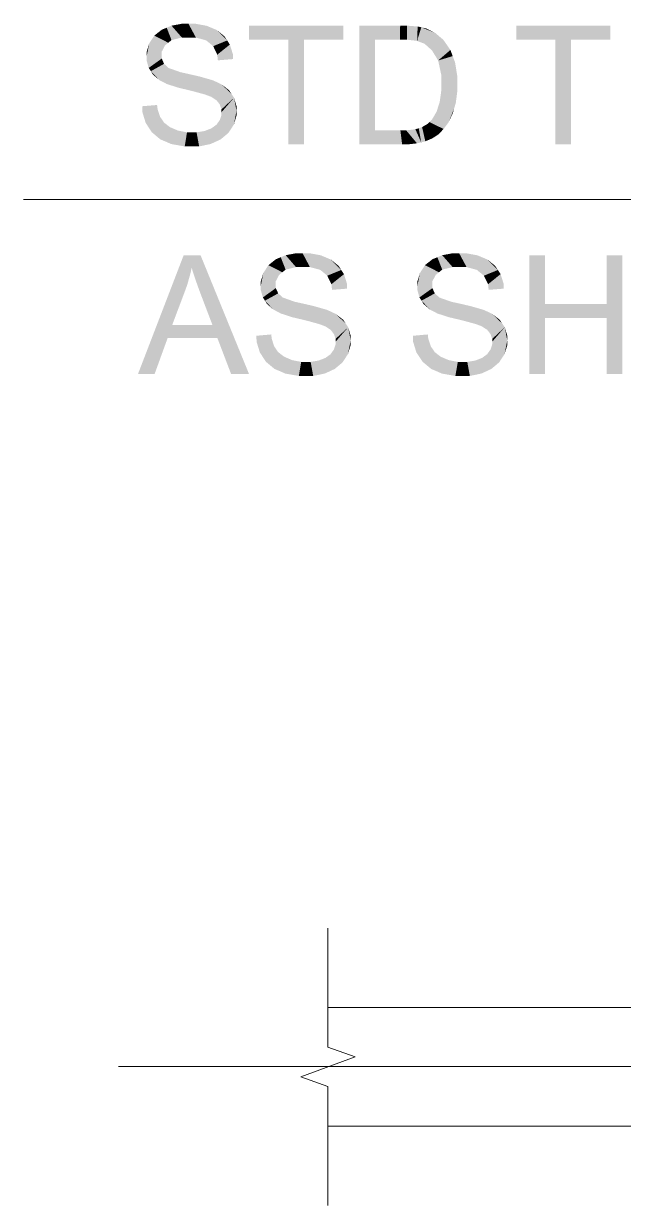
# Model space of a CAD drawing. Header units: millimetres. Extents: x 2 to 579, y 1 to 405.
# Drawn here: x 174.23 to 181.05, y 100.03 to 113.47 of the extents above; entities that cross this region are included whole.
import ezdxf

# ---------------------------------------------------------------- set-up
doc = ezdxf.new("R2010")
doc.units = ezdxf.units.MM
doc.linetypes.add('XKITLINE00', pattern=[0])
doc.layers.add('LinkedObject', color=7, linetype='Continuous', lineweight=0)

# ---------------------------------------------------------------- blocks, each defined once
blk = doc.blocks.new('*A4')
at = {"layer": 'LinkedObject'}
for points in [[(175.909, 113.285), (175.798, 113.403), (175.854, 113.426)], [(175.909, 113.449), (176.027, 113.314), (175.854, 113.426)], [(175.854, 113.426), (176.027, 113.314), (175.909, 113.285)], [(176.033, 113.472), (176.027, 113.314), (175.909, 113.449)], [(176.101, 113.472), (176.027, 113.314), (176.033, 113.472)], [(176.027, 113.314), (176.101, 113.472), (176.108, 113.314)], [(176.101, 113.472), (176.186, 113.314), (176.108, 113.314)], [(176.308, 113.448), (176.101, 113.472), (176.176, 113.472)], [(176.365, 113.424), (176.101, 113.472), (176.308, 113.448)], [(176.303, 113.282), (176.101, 113.472), (176.365, 113.424)], [(176.186, 113.314), (176.101, 113.472), (176.303, 113.282)], [(176.365, 113.424), (176.343, 113.249), (176.303, 113.282)], [(176.423, 113.4), (176.343, 113.249), (176.365, 113.424)], [(176.791, 113.449), (177.236, 113.29), (176.791, 113.29)], [(177.414, 113.29), (177.236, 113.29), (176.791, 113.449)], [(177.414, 113.29), (176.791, 113.449), (177.861, 113.449)], [(177.414, 113.29), (177.861, 113.449), (177.861, 113.29)], [(178.044, 113.449), (178.222, 113.29), (178.044, 112.099)], [(178.506, 113.29), (178.044, 113.449), (178.509, 113.449)], [(178.222, 113.29), (178.044, 113.449), (178.506, 113.29)], [(178.509, 113.449), (178.586, 113.29), (178.506, 113.29)], [(178.588, 113.449), (178.586, 113.29), (178.509, 113.449)], [(178.588, 113.449), (178.701, 113.276), (178.586, 113.29)], [(178.708, 113.44), (178.701, 113.276), (178.588, 113.449)], [(178.749, 113.43), (178.701, 113.276), (178.708, 113.44)], [(178.749, 113.43), (178.737, 113.262), (178.701, 113.276)], [(178.737, 113.262), (178.749, 113.43), (178.787, 113.243)], [(178.906, 113.368), (178.749, 113.43), (178.807, 113.417)], [(178.947, 113.333), (178.749, 113.43), (178.906, 113.368)], [(178.871, 113.167), (178.749, 113.43), (178.947, 113.333)], [(178.787, 113.243), (178.749, 113.43), (178.871, 113.167)], [(179.828, 113.449), (180.272, 113.29), (179.828, 113.29)], [(180.45, 113.29), (180.272, 113.29), (179.828, 113.449)], [(180.45, 113.29), (179.828, 113.449), (180.897, 113.449)], [(180.45, 113.29), (180.897, 113.449), (180.897, 113.29)], [(175.684, 113.291), (175.626, 113.1), (175.655, 113.247)], [(175.835, 113.225), (175.626, 113.1), (175.684, 113.291)], [(175.713, 113.336), (175.872, 113.255), (175.684, 113.291)], [(175.684, 113.291), (175.872, 113.255), (175.835, 113.225)], [(175.798, 113.403), (175.872, 113.255), (175.713, 113.336)], [(175.872, 113.255), (175.798, 113.403), (175.909, 113.285)], [(176.343, 113.249), (176.423, 113.4), (176.383, 113.216)], [(176.383, 113.216), (176.423, 113.4), (176.542, 113.281)], [(176.542, 113.281), (176.429, 113.119), (176.383, 113.216)], [(176.542, 113.281), (176.423, 113.4), (176.511, 113.328)], [(176.572, 113.234), (176.429, 113.119), (176.542, 113.281)], [(177.236, 112.099), (177.414, 113.29), (177.414, 112.099)], [(177.236, 113.29), (177.414, 113.29), (177.236, 112.099)], [(178.044, 112.099), (178.222, 113.29), (178.222, 112.259)], [(178.947, 113.333), (178.906, 113.11), (178.871, 113.167)], [(179, 113.288), (178.906, 113.11), (178.947, 113.333)], [(179.08, 113.173), (178.906, 113.11), (179, 113.288)], [(180.272, 112.099), (180.45, 113.29), (180.45, 112.099)], [(180.272, 113.29), (180.45, 113.29), (180.272, 112.099)], [(175.655, 113.247), (175.626, 113.1), (175.626, 113.151)], [(175.798, 113.154), (175.626, 113.1), (175.835, 113.225)], [(175.626, 113.1), (175.798, 113.154), (175.798, 113.112)], [(176.606, 113.128), (176.429, 113.119), (176.572, 113.234)], [(178.906, 113.11), (179.08, 113.173), (178.941, 113.053)], [(178.941, 113.053), (179.08, 113.173), (179.106, 113.103)], [(175.798, 113.075), (175.626, 113.1), (175.798, 113.112)], [(175.626, 113.1), (175.798, 113.075), (175.626, 113.053)], [(175.626, 113.053), (175.798, 113.075), (175.65, 112.969)], [(175.65, 112.969), (175.798, 113.075), (175.674, 112.932)], [(175.674, 112.932), (175.798, 113.075), (175.824, 113.015)], [(175.824, 113.015), (175.769, 112.831), (175.674, 112.932)], [(175.85, 112.992), (175.769, 112.831), (175.824, 113.015)], [(176.608, 113.069), (176.429, 113.119), (176.606, 113.128)], [(176.429, 113.119), (176.608, 113.069), (176.436, 113.055)], [(179.106, 113.103), (178.976, 112.89), (178.941, 113.053)], [(179.133, 113.032), (178.976, 112.89), (179.106, 113.103)], [(179.159, 112.872), (178.976, 112.89), (179.133, 113.032)], [(175.674, 112.932), (175.769, 112.831), (175.697, 112.894)], [(175.769, 112.831), (175.85, 112.992), (175.817, 112.806)], [(175.817, 112.806), (175.85, 112.992), (175.876, 112.968)], [(175.817, 112.806), (175.876, 112.968), (175.855, 112.786)], [(175.855, 112.786), (175.876, 112.968), (175.985, 112.744)], [(175.985, 112.744), (175.876, 112.968), (176.011, 112.92)], [(175.985, 112.744), (176.011, 112.92), (176.078, 112.722)], [(176.078, 112.722), (176.011, 112.92), (176.119, 112.896)], [(176.078, 112.722), (176.119, 112.896), (176.17, 112.699)], [(176.17, 112.699), (176.119, 112.896), (176.228, 112.871)], [(179.159, 112.782), (178.976, 112.89), (179.159, 112.872)], [(178.976, 112.89), (179.159, 112.782), (178.976, 112.784)], [(176.17, 112.699), (176.228, 112.871), (176.291, 112.666)], [(176.291, 112.666), (176.228, 112.871), (176.318, 112.656)], [(176.318, 112.656), (176.228, 112.871), (176.36, 112.64)], [(176.378, 112.828), (176.36, 112.64), (176.228, 112.871)], [(176.418, 112.81), (176.36, 112.64), (176.378, 112.828)], [(176.36, 112.64), (176.418, 112.81), (176.421, 112.6)], [(176.421, 112.6), (176.418, 112.81), (176.477, 112.782)], [(176.421, 112.6), (176.477, 112.782), (176.44, 112.576)], [(176.44, 112.576), (176.477, 112.782), (176.458, 112.552)], [(176.477, 112.782), (176.592, 112.672), (176.458, 112.552)], [(176.592, 112.672), (176.477, 112.782), (176.564, 112.714)], [(179.159, 112.782), (178.976, 112.708), (178.976, 112.784)], [(179.159, 112.705), (178.976, 112.708), (179.159, 112.782)], [(176.458, 112.552), (176.592, 112.672), (176.477, 112.497)], [(176.477, 112.497), (176.592, 112.672), (176.62, 112.63)], [(176.477, 112.497), (176.62, 112.63), (176.477, 112.465)], [(176.477, 112.465), (176.62, 112.63), (176.477, 112.434)], [(176.62, 112.63), (176.648, 112.48), (176.477, 112.434)], [(176.648, 112.48), (176.62, 112.63), (176.648, 112.534)], [(178.976, 112.708), (179.159, 112.705), (178.958, 112.578)], [(178.958, 112.578), (179.159, 112.705), (179.123, 112.509)], [(179.123, 112.509), (179.159, 112.705), (179.141, 112.568)], [(175.751, 112.497), (175.576, 112.533), (175.745, 112.547)], [(175.576, 112.533), (175.65, 112.29), (175.578, 112.465)], [(175.751, 112.497), (175.65, 112.29), (175.576, 112.533)], [(175.779, 112.413), (175.65, 112.29), (175.751, 112.497)], [(176.458, 112.376), (176.648, 112.48), (176.618, 112.325)], [(176.477, 112.434), (176.648, 112.48), (176.458, 112.376)], [(176.618, 112.325), (176.648, 112.48), (176.648, 112.426)], [(178.873, 112.385), (179.123, 112.509), (179.031, 112.312)], [(178.923, 112.471), (179.123, 112.509), (178.873, 112.385)], [(178.94, 112.524), (179.123, 112.509), (178.923, 112.471)], [(179.123, 112.509), (178.94, 112.524), (178.958, 112.578)], [(179.031, 112.312), (179.123, 112.509), (179.06, 112.351)], [(179.06, 112.351), (179.123, 112.509), (179.106, 112.45)], [(175.578, 112.465), (175.65, 112.29), (175.615, 112.344)], [(175.65, 112.29), (175.779, 112.413), (175.685, 112.237)], [(175.685, 112.237), (175.779, 112.413), (175.782, 112.156)], [(175.801, 112.381), (175.782, 112.156), (175.779, 112.413)], [(175.823, 112.348), (175.782, 112.156), (175.801, 112.381)], [(175.823, 112.348), (175.844, 112.13), (175.782, 112.156)], [(175.89, 112.296), (175.844, 112.13), (175.823, 112.348)], [(176.439, 112.35), (176.618, 112.325), (176.42, 112.323)], [(176.458, 112.376), (176.618, 112.325), (176.439, 112.35)], [(178.841, 112.353), (178.942, 112.212), (178.819, 112.331)], [(179.031, 112.312), (178.841, 112.353), (178.873, 112.385)], [(179.003, 112.274), (178.841, 112.353), (179.031, 112.312)], [(178.942, 112.212), (178.841, 112.353), (179.003, 112.274)], [(175.844, 112.13), (175.89, 112.296), (175.906, 112.103)], [(175.936, 112.276), (175.906, 112.103), (175.89, 112.296)], [(175.982, 112.256), (175.906, 112.103), (175.936, 112.276)], [(175.982, 112.256), (176.059, 112.076), (175.906, 112.103)], [(176.085, 112.236), (176.059, 112.076), (175.982, 112.256)], [(176.085, 112.236), (176.151, 112.076), (176.059, 112.076)], [(176.143, 112.236), (176.151, 112.076), (176.085, 112.236)], [(176.143, 112.236), (176.223, 112.076), (176.151, 112.076)], [(176.194, 112.236), (176.223, 112.076), (176.143, 112.236)], [(176.284, 112.251), (176.41, 112.129), (176.194, 112.236)], [(176.194, 112.236), (176.41, 112.129), (176.223, 112.076)], [(176.323, 112.266), (176.556, 112.23), (176.284, 112.251)], [(176.468, 112.156), (176.284, 112.251), (176.556, 112.23)], [(176.41, 112.129), (176.284, 112.251), (176.468, 112.156)], [(176.362, 112.281), (176.556, 112.23), (176.323, 112.266)], [(176.42, 112.323), (176.587, 112.277), (176.362, 112.281)], [(176.362, 112.281), (176.587, 112.277), (176.556, 112.23)], [(176.587, 112.277), (176.42, 112.323), (176.618, 112.325)], [(178.222, 112.259), (178.531, 112.099), (178.044, 112.099)], [(178.511, 112.259), (178.531, 112.099), (178.222, 112.259)], [(178.511, 112.259), (178.592, 112.099), (178.531, 112.099)], [(178.577, 112.259), (178.592, 112.099), (178.511, 112.259)], [(178.748, 112.122), (178.577, 112.259), (178.682, 112.271)], [(178.7, 112.111), (178.577, 112.259), (178.748, 112.122)], [(178.592, 112.099), (178.577, 112.259), (178.7, 112.111)], [(178.72, 112.283), (178.748, 112.122), (178.682, 112.271)], [(178.758, 112.296), (178.748, 112.122), (178.72, 112.283)], [(178.748, 112.122), (178.758, 112.296), (178.795, 112.134)], [(178.909, 112.19), (178.758, 112.296), (178.819, 112.331)], [(178.875, 112.168), (178.758, 112.296), (178.909, 112.19)], [(178.795, 112.134), (178.758, 112.296), (178.875, 112.168)], [(178.819, 112.331), (178.942, 112.212), (178.909, 112.19)], [(176.223, 112.076), (176.41, 112.129), (176.352, 112.103)], [(177.33, 110.862), (177.324, 110.704), (177.207, 110.839)], [(177.399, 110.862), (177.324, 110.704), (177.33, 110.862)], [(177.324, 110.704), (177.399, 110.862), (177.405, 110.704)], [(177.399, 110.862), (177.483, 110.704), (177.405, 110.704)], [(177.606, 110.838), (177.399, 110.862), (177.474, 110.862)], [(177.663, 110.814), (177.399, 110.862), (177.606, 110.838)], [(177.601, 110.672), (177.399, 110.862), (177.663, 110.814)], [(177.483, 110.704), (177.399, 110.862), (177.601, 110.672)], [(179.111, 110.862), (179.105, 110.704), (178.987, 110.839)], [(179.179, 110.862), (179.105, 110.704), (179.111, 110.862)], [(179.105, 110.704), (179.179, 110.862), (179.186, 110.704)], [(179.179, 110.862), (179.264, 110.704), (179.186, 110.704)], [(179.386, 110.838), (179.179, 110.862), (179.254, 110.862)], [(179.444, 110.814), (179.179, 110.862), (179.386, 110.838)], [(179.381, 110.672), (179.179, 110.862), (179.444, 110.814)], [(179.264, 110.704), (179.179, 110.862), (179.381, 110.672)], [(176.047, 110.839), (176.065, 110.439), (175.528, 109.489)], [(176.065, 110.439), (176.047, 110.839), (176.088, 110.503)], [(176.088, 110.503), (176.047, 110.839), (176.124, 110.632)], [(176.124, 110.632), (176.047, 110.839), (176.138, 110.698)], [(176.239, 110.839), (176.138, 110.698), (176.047, 110.839)], [(176.138, 110.698), (176.239, 110.839), (176.154, 110.642)], [(176.154, 110.642), (176.239, 110.839), (176.202, 110.502)], [(176.202, 110.502), (176.239, 110.839), (176.233, 110.417)], [(176.233, 110.417), (176.239, 110.839), (176.375, 110.044)], [(176.375, 110.044), (176.239, 110.839), (176.43, 109.898)], [(176.43, 109.898), (176.239, 110.839), (176.79, 109.489)], [(177.011, 110.726), (177.169, 110.645), (176.982, 110.681)], [(177.095, 110.793), (177.169, 110.645), (177.011, 110.726)], [(177.206, 110.675), (177.095, 110.793), (177.151, 110.816)], [(177.169, 110.645), (177.095, 110.793), (177.206, 110.675)], [(177.207, 110.839), (177.324, 110.704), (177.151, 110.816)], [(177.151, 110.816), (177.324, 110.704), (177.206, 110.675)], [(177.663, 110.814), (177.641, 110.639), (177.601, 110.672)], [(177.72, 110.79), (177.641, 110.639), (177.663, 110.814)], [(177.641, 110.639), (177.72, 110.79), (177.68, 110.606)], [(177.68, 110.606), (177.72, 110.79), (177.839, 110.671)], [(177.839, 110.671), (177.72, 110.79), (177.808, 110.718)], [(178.791, 110.726), (178.95, 110.645), (178.763, 110.681)], [(178.876, 110.793), (178.95, 110.645), (178.791, 110.726)], [(178.987, 110.675), (178.876, 110.793), (178.932, 110.816)], [(178.95, 110.645), (178.876, 110.793), (178.987, 110.675)], [(178.987, 110.839), (179.105, 110.704), (178.932, 110.816)], [(178.932, 110.816), (179.105, 110.704), (178.987, 110.675)], [(179.444, 110.814), (179.421, 110.639), (179.381, 110.672)], [(179.501, 110.79), (179.421, 110.639), (179.444, 110.814)], [(179.421, 110.639), (179.501, 110.79), (179.461, 110.606)], [(179.461, 110.606), (179.501, 110.79), (179.62, 110.671)], [(179.62, 110.671), (179.501, 110.79), (179.589, 110.718)], [(180.154, 110.284), (179.976, 109.489), (179.976, 110.839)], [(180.154, 110.284), (179.976, 110.839), (180.154, 110.839)], [(181.035, 110.839), (180.856, 110.284), (180.856, 110.839)], [(180.856, 110.125), (180.856, 110.284), (181.035, 110.839)], [(180.856, 110.125), (181.035, 110.839), (181.035, 109.489)], [(176.982, 110.681), (176.924, 110.49), (176.953, 110.637)], [(177.132, 110.615), (176.924, 110.49), (176.982, 110.681)], [(176.953, 110.637), (176.924, 110.49), (176.924, 110.541)], [(177.095, 110.544), (176.924, 110.49), (177.132, 110.615)], [(176.982, 110.681), (177.169, 110.645), (177.132, 110.615)], [(177.839, 110.671), (177.727, 110.509), (177.68, 110.606)], [(177.87, 110.624), (177.727, 110.509), (177.839, 110.671)], [(177.903, 110.518), (177.727, 110.509), (177.87, 110.624)], [(178.763, 110.681), (178.705, 110.49), (178.734, 110.637)], [(178.913, 110.615), (178.705, 110.49), (178.763, 110.681)], [(178.734, 110.637), (178.705, 110.49), (178.705, 110.541)], [(178.876, 110.544), (178.705, 110.49), (178.913, 110.615)], [(178.763, 110.681), (178.95, 110.645), (178.913, 110.615)], [(179.62, 110.671), (179.508, 110.509), (179.461, 110.606)], [(179.651, 110.624), (179.508, 110.509), (179.62, 110.671)], [(179.684, 110.518), (179.508, 110.509), (179.651, 110.624)], [(176.924, 110.49), (177.095, 110.544), (177.095, 110.502)], [(177.095, 110.465), (176.924, 110.49), (177.095, 110.502)], [(176.924, 110.49), (177.095, 110.465), (176.924, 110.443)], [(176.924, 110.443), (177.095, 110.465), (176.948, 110.359)], [(176.948, 110.359), (177.095, 110.465), (176.971, 110.322)], [(176.971, 110.322), (177.095, 110.465), (177.122, 110.405)], [(177.905, 110.459), (177.727, 110.509), (177.903, 110.518)], [(177.727, 110.509), (177.905, 110.459), (177.734, 110.445)], [(178.705, 110.49), (178.876, 110.544), (178.876, 110.502)], [(178.876, 110.465), (178.705, 110.49), (178.876, 110.502)], [(178.705, 110.49), (178.876, 110.465), (178.705, 110.443)], [(178.705, 110.443), (178.876, 110.465), (178.728, 110.359)], [(178.728, 110.359), (178.876, 110.465), (178.752, 110.322)], [(178.752, 110.322), (178.876, 110.465), (178.902, 110.405)], [(179.686, 110.459), (179.508, 110.509), (179.684, 110.518)], [(179.508, 110.509), (179.686, 110.459), (179.515, 110.445)], [(175.528, 109.489), (176.065, 110.439), (175.916, 110.044)], [(177.122, 110.405), (177.067, 110.221), (176.971, 110.322)], [(176.971, 110.322), (177.067, 110.221), (176.995, 110.284)], [(177.148, 110.382), (177.067, 110.221), (177.122, 110.405)], [(177.067, 110.221), (177.148, 110.382), (177.115, 110.196)], [(177.115, 110.196), (177.148, 110.382), (177.174, 110.358)], [(177.115, 110.196), (177.174, 110.358), (177.152, 110.176)], [(177.152, 110.176), (177.174, 110.358), (177.282, 110.134)], [(177.282, 110.134), (177.174, 110.358), (177.308, 110.31)], [(178.902, 110.405), (178.847, 110.221), (178.752, 110.322)], [(178.752, 110.322), (178.847, 110.221), (178.775, 110.284)], [(178.928, 110.382), (178.847, 110.221), (178.902, 110.405)], [(178.847, 110.221), (178.928, 110.382), (178.896, 110.196)], [(178.896, 110.196), (178.928, 110.382), (178.954, 110.358)], [(178.896, 110.196), (178.954, 110.358), (178.933, 110.176)], [(178.933, 110.176), (178.954, 110.358), (179.063, 110.134)], [(179.063, 110.134), (178.954, 110.358), (179.089, 110.31)], [(177.282, 110.134), (177.308, 110.31), (177.375, 110.112)], [(177.375, 110.112), (177.308, 110.31), (177.417, 110.286)], [(177.375, 110.112), (177.417, 110.286), (177.468, 110.089)], [(177.468, 110.089), (177.417, 110.286), (177.526, 110.261)], [(177.468, 110.089), (177.526, 110.261), (177.588, 110.056)], [(177.588, 110.056), (177.526, 110.261), (177.615, 110.046)], [(177.615, 110.046), (177.526, 110.261), (177.658, 110.03)], [(177.675, 110.218), (177.658, 110.03), (177.526, 110.261)], [(177.716, 110.2), (177.658, 110.03), (177.675, 110.218)], [(177.658, 110.03), (177.716, 110.2), (177.719, 109.99)], [(177.719, 109.99), (177.716, 110.2), (177.775, 110.172)], [(179.063, 110.134), (179.089, 110.31), (179.156, 110.112)], [(179.156, 110.112), (179.089, 110.31), (179.198, 110.286)], [(179.156, 110.112), (179.198, 110.286), (179.249, 110.089)], [(179.249, 110.089), (179.198, 110.286), (179.306, 110.261)], [(179.249, 110.089), (179.306, 110.261), (179.369, 110.056)], [(179.369, 110.056), (179.306, 110.261), (179.396, 110.046)], [(179.396, 110.046), (179.306, 110.261), (179.438, 110.03)], [(179.456, 110.218), (179.438, 110.03), (179.306, 110.261)], [(179.496, 110.2), (179.438, 110.03), (179.456, 110.218)], [(179.438, 110.03), (179.496, 110.2), (179.499, 109.99)], [(179.499, 109.99), (179.496, 110.2), (179.555, 110.172)], [(180.154, 110.125), (179.976, 109.489), (180.154, 110.284)], [(180.154, 110.284), (180.856, 110.125), (180.154, 110.125)], [(180.856, 110.284), (180.856, 110.125), (180.154, 110.284)], [(177.719, 109.99), (177.775, 110.172), (177.737, 109.966)], [(177.737, 109.966), (177.775, 110.172), (177.756, 109.942)], [(177.775, 110.172), (177.89, 110.062), (177.756, 109.942)], [(177.756, 109.942), (177.89, 110.062), (177.774, 109.887)], [(177.774, 109.887), (177.89, 110.062), (177.918, 110.02)], [(177.89, 110.062), (177.775, 110.172), (177.862, 110.104)], [(179.499, 109.99), (179.555, 110.172), (179.518, 109.966)], [(179.518, 109.966), (179.555, 110.172), (179.536, 109.942)], [(179.555, 110.172), (179.67, 110.062), (179.536, 109.942)], [(179.536, 109.942), (179.67, 110.062), (179.555, 109.887)], [(179.67, 110.062), (179.555, 110.172), (179.642, 110.104)], [(179.555, 109.887), (179.67, 110.062), (179.698, 110.02)], [(179.976, 109.489), (180.154, 110.125), (180.154, 109.489)], [(180.856, 110.125), (181.035, 109.489), (180.856, 109.489)], [(175.865, 109.898), (175.528, 109.489), (175.916, 110.044)], [(175.916, 110.044), (176.43, 109.898), (175.865, 109.898)], [(176.375, 110.044), (176.43, 109.898), (175.916, 110.044)], [(177.049, 109.887), (176.874, 109.923), (177.043, 109.938)], [(176.874, 109.923), (176.948, 109.68), (176.876, 109.855)], [(177.049, 109.887), (176.948, 109.68), (176.874, 109.923)], [(177.774, 109.887), (177.918, 110.02), (177.774, 109.855)], [(177.774, 109.855), (177.918, 110.02), (177.774, 109.824)], [(177.918, 110.02), (177.946, 109.87), (177.774, 109.824)], [(177.946, 109.87), (177.918, 110.02), (177.946, 109.924)], [(178.829, 109.887), (178.655, 109.923), (178.823, 109.938)], [(178.655, 109.923), (178.729, 109.68), (178.656, 109.855)], [(178.829, 109.887), (178.729, 109.68), (178.655, 109.923)], [(179.555, 109.887), (179.698, 110.02), (179.555, 109.855)], [(179.555, 109.855), (179.698, 110.02), (179.555, 109.824)], [(179.698, 110.02), (179.727, 109.87), (179.555, 109.824)], [(179.727, 109.87), (179.698, 110.02), (179.727, 109.924)], [(175.528, 109.489), (175.865, 109.898), (175.717, 109.489)], [(176.43, 109.898), (176.79, 109.489), (176.586, 109.489)], [(176.876, 109.855), (176.948, 109.68), (176.913, 109.734)], [(177.076, 109.803), (176.948, 109.68), (177.049, 109.887)], [(176.948, 109.68), (177.076, 109.803), (176.983, 109.627)], [(176.983, 109.627), (177.076, 109.803), (177.08, 109.546)], [(177.098, 109.771), (177.08, 109.546), (177.076, 109.803)], [(177.755, 109.766), (177.946, 109.87), (177.915, 109.715)], [(177.774, 109.824), (177.946, 109.87), (177.755, 109.766)], [(177.915, 109.715), (177.946, 109.87), (177.946, 109.816)], [(178.656, 109.855), (178.729, 109.68), (178.693, 109.734)], [(178.857, 109.803), (178.729, 109.68), (178.829, 109.887)], [(178.729, 109.68), (178.857, 109.803), (178.764, 109.627)], [(178.764, 109.627), (178.857, 109.803), (178.861, 109.546)], [(178.879, 109.771), (178.861, 109.546), (178.857, 109.803)], [(179.536, 109.766), (179.727, 109.87), (179.696, 109.715)], [(179.555, 109.824), (179.727, 109.87), (179.536, 109.766)], [(179.696, 109.715), (179.727, 109.87), (179.727, 109.816)], [(177.12, 109.738), (177.08, 109.546), (177.098, 109.771)], [(177.12, 109.738), (177.142, 109.52), (177.08, 109.546)], [(177.188, 109.686), (177.142, 109.52), (177.12, 109.738)], [(177.142, 109.52), (177.188, 109.686), (177.203, 109.493)], [(177.234, 109.666), (177.203, 109.493), (177.188, 109.686)], [(177.28, 109.646), (177.203, 109.493), (177.234, 109.666)], [(177.62, 109.656), (177.854, 109.62), (177.581, 109.641)], [(177.659, 109.671), (177.854, 109.62), (177.62, 109.656)], [(177.717, 109.713), (177.884, 109.667), (177.659, 109.671)], [(177.659, 109.671), (177.884, 109.667), (177.854, 109.62)], [(177.736, 109.74), (177.915, 109.715), (177.717, 109.713)], [(177.884, 109.667), (177.717, 109.713), (177.915, 109.715)], [(177.755, 109.766), (177.915, 109.715), (177.736, 109.74)], [(178.901, 109.738), (178.861, 109.546), (178.879, 109.771)], [(178.901, 109.738), (178.922, 109.52), (178.861, 109.546)], [(178.968, 109.686), (178.922, 109.52), (178.901, 109.738)], [(178.922, 109.52), (178.968, 109.686), (178.984, 109.493)], [(179.014, 109.666), (178.984, 109.493), (178.968, 109.686)], [(179.06, 109.646), (178.984, 109.493), (179.014, 109.666)], [(179.401, 109.656), (179.634, 109.62), (179.362, 109.641)], [(179.44, 109.671), (179.634, 109.62), (179.401, 109.656)], [(179.498, 109.713), (179.665, 109.667), (179.44, 109.671)], [(179.44, 109.671), (179.665, 109.667), (179.634, 109.62)], [(179.517, 109.74), (179.696, 109.715), (179.498, 109.713)], [(179.665, 109.667), (179.498, 109.713), (179.696, 109.715)], [(179.536, 109.766), (179.696, 109.715), (179.517, 109.74)], [(177.28, 109.646), (177.357, 109.466), (177.203, 109.493)], [(177.383, 109.626), (177.357, 109.466), (177.28, 109.646)], [(177.383, 109.626), (177.448, 109.466), (177.357, 109.466)], [(177.44, 109.626), (177.448, 109.466), (177.383, 109.626)], [(177.44, 109.626), (177.52, 109.466), (177.448, 109.466)], [(177.491, 109.626), (177.52, 109.466), (177.44, 109.626)], [(177.581, 109.641), (177.708, 109.519), (177.491, 109.626)], [(177.491, 109.626), (177.708, 109.519), (177.52, 109.466)], [(177.52, 109.466), (177.708, 109.519), (177.65, 109.493)], [(177.765, 109.546), (177.581, 109.641), (177.854, 109.62)], [(177.708, 109.519), (177.581, 109.641), (177.765, 109.546)], [(179.06, 109.646), (179.137, 109.466), (178.984, 109.493)], [(179.164, 109.626), (179.137, 109.466), (179.06, 109.646)], [(179.164, 109.626), (179.229, 109.466), (179.137, 109.466)], [(179.221, 109.626), (179.229, 109.466), (179.164, 109.626)], [(179.221, 109.626), (179.301, 109.466), (179.229, 109.466)], [(179.272, 109.626), (179.301, 109.466), (179.221, 109.626)], [(179.362, 109.641), (179.488, 109.519), (179.272, 109.626)], [(179.272, 109.626), (179.488, 109.519), (179.301, 109.466)], [(179.301, 109.466), (179.488, 109.519), (179.431, 109.493)], [(179.546, 109.546), (179.362, 109.641), (179.634, 109.62)], [(179.488, 109.519), (179.362, 109.641), (179.546, 109.546)]]:
    blk.add_hatch(color=7, dxfattribs=at).paths.add_polyline_path(points, flags=17)
at = {"layer": 'LinkedObject', "color": 6, "linetype": 'XKITLINE00', "lineweight": 0}
for p, q in [((190.104, 111.473), (174.227, 111.473)), ((175.307, 101.612), (188.48, 101.612))]:
    blk.add_line(p, q, dxfattribs=at)
at = {"layer": 'LinkedObject', "color": 7, "linetype": 'XKITLINE00', "lineweight": 0}
for p, q in [((177.687, 103.185), (177.687, 101.835)), ((177.687, 102.286), (206.821, 102.286)), ((177.996, 101.722), (177.378, 101.497)), ((177.687, 101.835), (177.996, 101.722)), ((177.378, 101.497), (177.687, 101.385)), ((177.687, 101.385), (177.687, 100.035)), ((206.821, 100.937), (177.687, 100.937))]:
    blk.add_line(p, q, dxfattribs=at)

msp = doc.modelspace()

# ---------------------------------------------------------------- block references
at = {"lineweight": 0}
msp.add_blockref('*A4', (0, 0), dxfattribs=at)

doc.saveas('drawing.dxf')
